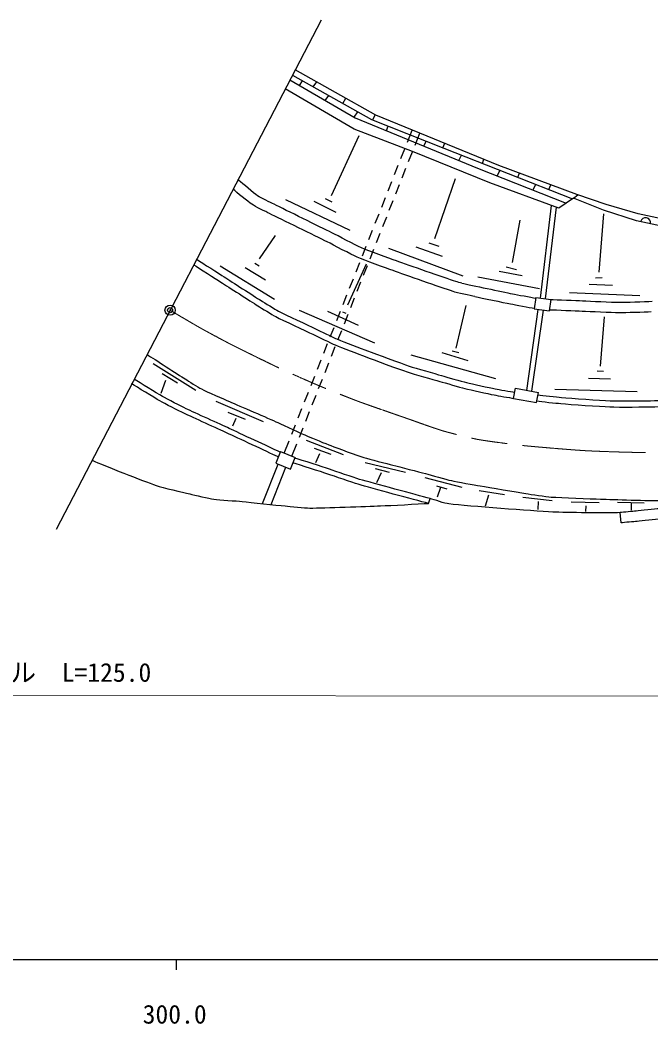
# Model space of a CAD drawing. Units: millimetres, scale not verified. Extents: x 40000 to 680000, y 20000 to 380000.
# Drawn here: x 352795 to 414210, y 198715 to 296529 of the extents above; entities that cross this region are included whole.
import ezdxf
from ezdxf.enums import TextEntityAlignment as Align

# ---------------------------------------------------------------- set-up
doc = ezdxf.new("R2010")
doc.units = ezdxf.units.MM
doc.header["$LTSCALE"] = 1000
doc.header["$PDMODE"] = 32
doc.header["$PDSIZE"] = 500
doc.linetypes.add('CHAIN', pattern=[18.5, 12, -1.5, 3.5, -1.5])
for name, color, linetype, lineweight in [('M-BGD', 7, 'Continuous', 25), ('M-BMK', 2, 'CHAIN', 13), ('M-BMK-SRVR', 3, 'Continuous', 25), ('M-STR-HTXT', 7, 'Continuous', 13), ('M-TTL-BAND', 7, 'Continuous', 25)]:
    doc.layers.add(name, color=color, linetype=linetype, lineweight=lineweight)
doc.layers.add('M-OTRS', color=6, linetype='Continuous')
doc.styles.add('ＭＳ ゴシック', font='')
doc.styles.get('ＭＳ ゴシック').set_extended_font_data('MS Gothic')

msp = doc.modelspace()

# ---------------------------------------------------------------- linework, layer by layer
at = {"layer": 'M-BGD'}
for p, q in [((379305, 291163), (387023, 286841)), ((379995, 290158), (380292, 290610)), ((381343, 290022), (381681, 290510)), ((382502, 288704), (382858, 289173)), ((384221, 288410), (384513, 288915)), ((385334, 287060), (385669, 287599)), ((387023, 286841), (394065, 284032)), ((387126, 286800), (387365, 287308)), ((388468, 285756), (388646, 286194)), ((390503, 284628), (390972, 285812)), ((385772, 285257), (383072, 279416)), ((391245, 284329), (391716, 285518)), ((392110, 284255), (392327, 284726)), ((389878, 283048), (390246, 283978)), ((390620, 282748), (390988, 283678)), ((393942, 284082), (394156, 284519)), ((394065, 284032), (406578, 279123)), ((395524, 282848), (395779, 283360)), ((397799, 282567), (397949, 282968)), ((389252, 281467), (389620, 282397)), ((389994, 281167), (390362, 282097)), ((399258, 281344), (399520, 281892)), ((388627, 279886), (388995, 280816)), ((395168, 281066), (393151, 275221)), ((401256, 281211), (401405, 281627)), ((389369, 279586), (389737, 280516)), ((402732, 279973), (402999, 280527)), ((404272, 280028), (404470, 280485)), ((378634, 279057), (384900, 276042)), ((381387, 278874), (383550, 277825)), ((382488, 279136), (383144, 278808)), ((388001, 278305), (388369, 279235)), ((388743, 278006), (389111, 278936)), ((406676, 279191), (407100, 279509)), ((403462, 269419), (404538, 278465)), ((403959, 269360), (405021, 278289)), ((387376, 276725), (387744, 277655)), ((388118, 276425), (388486, 277355)), ((401457, 277045), (400702, 272911)), ((409594, 277645), (409153, 271966)), ((386750, 275144), (387118, 276074)), ((377621, 275535), (376064, 273270)), ((387492, 274844), (387860, 275774)), ((386125, 273563), (386493, 274493)), ((386867, 273264), (387235, 274193)), ((388666, 274292), (395893, 271596)), ((391339, 274428), (393899, 273522)), ((392585, 274836), (393559, 274496)), ((385499, 271983), (385867, 272912)), ((372272, 272578), (377558, 269321)), ((374695, 272405), (376693, 271225)), ((375639, 272829), (376064, 272578)), ((386484, 272732), (384671, 268744)), ((386241, 271683), (386609, 272613)), ((399436, 272058), (401678, 271625)), ((400105, 272490), (401127, 272228)), ((384874, 270402), (385242, 271332)), ((385616, 270102), (385984, 271032)), ((397352, 271507), (403369, 270366)), ((408826, 271419), (409481, 271452)), ((406280, 269988), (413141, 269682)), ((408192, 270807), (410486, 270698)), ((384248, 268821), (384616, 269751)), ((384990, 268521), (385358, 269451)), ((403006, 269484), (402861, 268381)), ((403006, 269484), (404491, 269290)), ((404346, 268187), (404491, 269290)), ((379978, 268278), (387304, 265079)), ((382726, 268178), (385715, 266794)), ((383623, 267240), (383991, 268170)), ((384189, 268115), (384503, 267974)), ((396194, 268710), (395231, 264576)), ((402136, 260451), (403248, 268330)), ((402631, 260381), (403744, 268265)), ((402861, 268381), (404346, 268187)), ((384365, 266941), (384733, 267870)), ((409668, 267616), (409257, 262803)), ((382997, 265660), (383365, 266589)), ((383739, 265360), (384107, 266290)), ((382372, 264079), (382740, 265009)), ((383114, 263779), (383482, 264709)), ((393853, 264123), (396401, 263368)), ((394853, 264312), (395514, 264142)), ((381746, 262498), (382114, 263428)), ((382488, 262198), (382856, 263128)), ((390832, 263896), (399082, 261593)), ((365762, 263078), (369892, 260478)), ((408968, 262352), (409597, 262304)), ((366527, 260183), (366997, 261439)), ((366625, 262095), (368133, 261177)), ((381121, 260917), (381489, 261847)), ((381863, 260618), (382231, 261547)), ((408134, 261628), (410289, 261565)), ((380495, 259337), (380863, 260266)), ((400836, 259671), (401013, 260653)), ((401013, 260653), (403259, 260248)), ((403082, 259267), (403259, 260248)), ((404861, 260574), (412869, 260322)), ((371853, 259382), (376468, 257429)), ((381237, 259037), (381605, 259967)), ((400836, 259671), (403082, 259267)), ((373033, 258320), (374711, 257638)), ((379870, 257756), (380238, 258686)), ((380612, 257456), (380980, 258386)), ((373518, 256996), (373833, 257730)), ((379244, 256175), (379612, 257105)), ((379986, 255875), (380354, 256805)), ((378518, 254340), (378987, 255524)), ((380637, 255589), (384233, 254205)), ((378151, 254492), (377685, 253361)), ((378151, 254492), (379576, 253904)), ((379258, 254035), (379729, 255224)), ((381429, 254806), (383059, 254242)), ((377685, 253361), (379109, 252774)), ((379109, 252774), (379576, 253904)), ((381576, 253420), (381976, 254294)), ((386385, 253411), (390307, 252493)), ((376407, 249415), (377918, 253265)), ((377232, 249327), (378658, 252960)), ((387379, 252821), (388712, 252471)), ((387521, 251477), (387980, 252449)), ((392192, 251953), (395808, 251024)), ((393339, 251133), (394344, 250849)), ((393427, 250063), (393748, 251018)), ((397489, 250685), (399956, 250303)), ((392550, 249436), (392718, 249908)), ((398108, 249210), (398418, 250257)), ((401742, 250039), (404594, 249728)), ((403221, 248833), (403259, 249607)), ((406458, 249602), (409189, 249525)), ((410946, 249547), (413559, 249503)), ((412336, 248771), (412325, 249524)), ((407877, 248657), (407915, 249207)), ((411305, 247542), (411219, 248538))]:
    msp.add_line(p, q, dxfattribs=at)
for points in [[(406994, 279545), (399397, 282375), (387432, 287270), (379580, 291693)], [(379063, 290699), (385414, 287014), (397320, 282109), (405968, 278697)], [(406676, 279191), (405259, 278202), (398516, 280660), (390991, 283721), (385331, 285912), (378609, 289824)], [(443074, 278476), (439053, 277082), (437513, 276607), (435519, 276176), (432033, 275571), (427329, 275234), (423568, 275032), (419990, 275440), (412792, 276960), (409603, 278002), (406676, 279191)], [(441624, 278715), (438835, 277748), (437335, 277284), (435385, 276863), (431948, 276267), (427285, 275933), (423589, 275734), (420102, 276131), (412974, 277638), (409852, 278564), (406994, 279545)]]:
    msp.add_lwpolyline(points, dxfattribs=at)
msp.add_arc((413694, 276770), 500, 348.06927, 168.06927, dxfattribs=at)
for points, knots in [([(403215, 260007), (403669, 259947), (405037, 259801), (405493, 259764), (406439, 259688), (409279, 259473), (410228, 259440), (411094, 259410), (413696, 259428), (414563, 259451), (416135, 259493), (420852, 259648), (422420, 259766), (423166, 259822), (425382, 260201), (426121, 260317), (426839, 260429), (428991, 260772), (429704, 260908), (430164, 260995), (431537, 261303), (431987, 261433), (432879, 261692), (435526, 262566), (436410, 262851), (437354, 263155), (440187, 264057), (441125, 264380), (441963, 264668), (444454, 265599), (445284, 265909), (446133, 266225), (448669, 267197), (449517, 267514), (450055, 267714), (451677, 268294), (452216, 268494), (454196, 269229), (460126, 271458), (462108, 272185), (465475, 273421), (475594, 277076), (478961, 278311), (481067, 279083), (487367, 281446), (489472, 282223), (489946, 282398), (491374, 282905), (491852, 283069)], [0, 0, 0, 0, 1, 1, 1, 2, 2, 2, 3, 3, 3, 4, 4, 4, 5, 5, 5, 6, 6, 6, 7, 7, 7, 8, 8, 8, 9, 9, 9, 10, 10, 10, 11, 11, 11, 12, 12, 12, 13, 13, 13, 14, 14, 14, 15, 15, 15, 16, 16, 16, 16]), ([(365157, 263952), (365897, 263468), (368125, 262031), (368871, 261556), (369183, 261358), (370115, 260754), (370444, 260586), (370980, 260313), (372638, 259601), (373189, 259360), (374129, 258946), (376957, 257728), (377896, 257311), (378477, 257053), (380202, 256236), (380786, 255982), (381234, 255787), (382595, 255243), (383051, 255070), (383689, 254827), (385607, 254111), (386258, 253906), (386816, 253729), (388522, 253311), (389088, 253163), (389723, 252996), (391632, 252501), (392268, 252332), (392771, 252199), (394274, 251770), (394782, 251655), (395339, 251530), (397024, 251234), (397586, 251137), (398476, 250982), (401148, 250535), (402041, 250395), (402532, 250319), (404009, 250092), (404505, 250055), (405464, 249982), (408348, 249880), (409309, 249849), (410503, 249810), (414088, 249707), (415283, 249703), (416015, 249701), (418211, 249770), (418941, 249817), (420092, 249891), (423537, 250188), (424683, 250306), (425728, 250414), (428859, 250778), (429896, 250943), (430704, 251071), (433102, 251594), (433901, 251770), (434706, 251947), (437122, 252481), (437915, 252704), (438878, 252974), (441727, 253915), (442675, 254234), (444458, 254834), (449798, 256667), (451570, 257297), (453854, 258110), (460677, 260622), (462954, 261450), (466394, 262699), (476718, 266436), (480158, 267683), (483151, 268767), (492124, 272037), (495121, 273110), (497346, 273906), (504038, 276253), (506272, 277026), (507101, 277313), (509600, 278139), (510434, 278409), (510884, 278554), (512239, 278975), (512695, 279099), (513051, 279196), (514131, 279438), (514492, 279513), (514943, 279607), (516302, 279857), (516754, 279945), (517463, 280083), (519585, 280526), (520298, 280644), (520837, 280733), (522466, 280923), (523010, 280978), (523678, 281047), (525684, 281229), (526355, 281263), (526962, 281294), (528786, 281302), (529393, 281304), (530095, 281308), (532201, 281289), (532903, 281295), (532949, 281295), (533084, 281324), (533130, 281332), (533741, 281438), (535570, 281791), (536186, 281861), (536503, 281897), (537464, 281874), (537783, 281858), (538191, 281837), (539412, 281719), (539819, 281677), (540376, 281620), (542048, 281452), (542601, 281364), (543271, 281258), (545269, 280854), (545933, 280709), (546817, 280515), (549466, 279916), (550338, 279674), (550895, 279519), (552525, 278920), (553069, 278727), (554140, 278347), (557345, 277189), (558413, 276804), (558424, 276800), (558456, 276789), (558466, 276785)], [0, 0, 0, 0, 1, 1, 1, 2, 2, 2, 3, 3, 3, 4, 4, 4, 5, 5, 5, 6, 6, 6, 7, 7, 7, 8, 8, 8, 9, 9, 9, 10, 10, 10, 11, 11, 11, 12, 12, 12, 13, 13, 13, 14, 14, 14, 15, 15, 15, 16, 16, 16, 17, 17, 17, 18, 18, 18, 19, 19, 19, 20, 20, 20, 21, 21, 21, 22, 22, 22, 23, 23, 23, 24, 24, 24, 25, 25, 25, 26, 26, 26, 27, 27, 27, 28, 28, 28, 29, 29, 29, 30, 30, 30, 31, 31, 31, 32, 32, 32, 33, 33, 33, 34, 34, 34, 35, 35, 35, 36, 36, 36, 37, 37, 37, 38, 38, 38, 39, 39, 39, 40, 40, 40, 41, 41, 41, 42, 42, 42, 43, 43, 43, 44, 44, 44, 45, 45, 45, 45]), ([(403109, 259416), (403575, 259354), (404976, 259204), (405445, 259166), (406397, 259089), (409254, 258873), (410208, 258840), (411082, 258810), (413705, 258828), (414578, 258851), (416156, 258893), (420891, 259050), (422465, 259168), (423221, 259224), (425465, 259607), (426214, 259724), (426935, 259837), (429099, 260181), (429817, 260318), (430288, 260408), (431693, 260724), (432153, 260857), (433049, 261116), (435707, 261994), (436594, 262280), (437540, 262585), (440381, 263489), (441320, 263812), (442161, 264102), (444661, 265035), (445494, 265347), (446342, 265663), (448879, 266635), (449727, 266951), (450265, 267152), (451886, 267732), (452424, 267932), (454407, 268667), (460346, 270900), (462331, 271628), (465695, 272863), (475805, 276514), (479169, 277748), (481275, 278520), (487575, 280883), (489679, 281660), (490158, 281836), (491599, 282348), (492081, 282513)], [0, 0, 0, 0, 1, 1, 1, 2, 2, 2, 3, 3, 3, 4, 4, 4, 5, 5, 5, 6, 6, 6, 7, 7, 7, 8, 8, 8, 9, 9, 9, 10, 10, 10, 11, 11, 11, 12, 12, 12, 13, 13, 13, 14, 14, 14, 15, 15, 15, 16, 16, 16, 16]), ([(395791, 270900), (395678, 270921), (395342, 271009), (395232, 271046), (394071, 271441), (390595, 272646), (389440, 273058), (388753, 273304), (386694, 274045), (386026, 274337), (385433, 274596), (383726, 275519), (383148, 275808), (382025, 276367), (378643, 278018), (377520, 278576), (377197, 278737), (376218, 279202), (375920, 279404), (375531, 279668), (374465, 280597), (374102, 280897), (374083, 280913), (374029, 280966), (374013, 280985)], [0, 0, 0, 0, 1, 1, 1, 2, 2, 2, 3, 3, 3, 4, 4, 4, 5, 5, 5, 6, 6, 6, 7, 7, 7, 8, 8, 8, 8]), ([(532903, 281295), (532249, 281163), (530289, 280758), (529636, 280620), (528859, 280455), (526532, 279954), (525757, 279780), (525218, 279660), (523605, 279283), (523070, 279147), (522241, 278937), (519769, 278258), (518941, 278050), (518433, 277922), (516895, 277599), (516390, 277463), (516043, 277369), (515020, 277021), (514681, 276902), (514240, 276746), (512921, 276260), (512486, 276086), (511941, 275868), (510334, 275145), (509783, 274942), (509542, 274853), (508785, 274695), (508536, 274631), (508149, 274532), (506994, 274221), (506607, 274126), (506261, 274042), (505213, 273829), (504870, 273733), (504441, 273613), (503170, 273195), (502751, 273045), (501966, 272764), (499629, 271869), (498847, 271578), (498146, 271318), (496037, 270554), (495337, 270292), (494835, 270103), (493337, 269510), (492834, 269322), (491918, 268980), (489160, 267976), (488243, 267639), (486176, 266878), (479983, 264582), (477914, 263829), (475715, 263029), (469106, 260660), (466902, 259873), (465901, 259515), (462892, 258465), (461893, 258103), (460193, 257488), (455109, 255596), (453405, 254992), (451654, 254370), (446377, 252572), (444618, 251973), (444584, 251961), (444478, 251940), (444443, 251936), (443670, 251841), (441350, 251567), (440577, 251477), (439449, 251345), (436066, 250943), (434937, 250822), (433894, 250710), (430759, 250419), (429715, 250312), (428456, 250183), (424681, 249758), (423420, 249641), (422406, 249548), (419359, 249351), (418345, 249262), (417682, 249204), (415700, 248980), (415038, 248911), (414585, 248863), (413224, 248724), (412771, 248680), (412461, 248650), (411530, 248565), (411219, 248538)], [0, 0, 0, 0, 1, 1, 1, 2, 2, 2, 3, 3, 3, 4, 4, 4, 5, 5, 5, 6, 6, 6, 7, 7, 7, 8, 8, 8, 9, 9, 9, 10, 10, 10, 11, 11, 11, 12, 12, 12, 13, 13, 13, 14, 14, 14, 15, 15, 15, 16, 16, 16, 17, 17, 17, 18, 18, 18, 19, 19, 19, 20, 20, 20, 21, 21, 21, 22, 22, 22, 23, 23, 23, 24, 24, 24, 25, 25, 25, 26, 26, 26, 27, 27, 27, 28, 28, 28, 29, 29, 29, 30, 30, 30, 30]), ([(397056, 269593), (396627, 269659), (395358, 269958), (394945, 270089), (393766, 270463), (390268, 271700), (389103, 272117), (388404, 272367), (386306, 273123), (385625, 273421), (385024, 273683), (383289, 274620), (382702, 274913), (381579, 275472), (378196, 277121), (377074, 277682), (376727, 277854), (375678, 278362), (375357, 278578), (374967, 278840), (373869, 279732), (373532, 280061)], [0, 0, 0, 0, 1, 1, 1, 2, 2, 2, 3, 3, 3, 4, 4, 4, 5, 5, 5, 6, 6, 6, 7, 7, 7, 7]), ([(370025, 273197), (370556, 272856), (372147, 271835), (372677, 271495), (373393, 271036), (375535, 269654), (376254, 269201), (376592, 268988), (377607, 268347), (377962, 268163), (378670, 267796), (380840, 266794), (381560, 266451), (381992, 266246), (383278, 265613), (383717, 265425), (384290, 265181), (386033, 264513), (386616, 264294), (387427, 263991), (389863, 263087), (390684, 262813), (391307, 262606), (393203, 262073), (393834, 261892), (394316, 261753), (395762, 261336), (396248, 261215), (396806, 261076), (398492, 260709), (399056, 260595), (399428, 260519), (400551, 260331), (400925, 260265), (400929, 260264), (400939, 260262), (400943, 260262)], [0, 0, 0, 0, 1, 1, 1, 2, 2, 2, 3, 3, 3, 4, 4, 4, 5, 5, 5, 6, 6, 6, 7, 7, 7, 8, 8, 8, 9, 9, 9, 10, 10, 10, 11, 11, 11, 12, 12, 12, 12]), ([(508972, 273708), (508934, 273700), (508822, 273672), (508784, 273662), (508396, 273562), (507234, 273250), (506845, 273155), (506505, 273072), (505476, 272864), (505140, 272770), (504724, 272654), (503494, 272249), (503088, 272103), (502305, 271823), (499975, 270930), (499195, 270641), (498495, 270381), (496388, 269618), (495689, 269355), (495186, 269167), (493687, 268574), (493184, 268386), (492267, 268043), (489507, 267038), (488588, 266700), (486521, 265939), (480326, 263642), (478256, 262889), (476056, 262089), (469443, 259719), (467238, 258931), (466239, 258574), (463232, 257524), (462233, 257163), (460532, 256548), (455445, 254655), (453740, 254050), (451986, 253427), (446703, 251623), (444941, 251026), (444868, 251001), (444641, 250953), (444564, 250943), (443791, 250845), (441467, 250574), (440693, 250484), (439563, 250351), (436175, 249949), (435044, 249828), (434000, 249716), (430862, 249425), (429818, 249318), (428556, 249188), (424775, 248762), (423512, 248646), (422497, 248552), (419447, 248354), (418432, 248266), (417772, 248208), (415800, 247985), (415142, 247916), (414687, 247869), (413323, 247729), (412868, 247685), (412555, 247654), (411618, 247569), (411305, 247542)], [0, 0, 0, 0, 1, 1, 1, 2, 2, 2, 3, 3, 3, 4, 4, 4, 5, 5, 5, 6, 6, 6, 7, 7, 7, 8, 8, 8, 9, 9, 9, 10, 10, 10, 11, 11, 11, 12, 12, 12, 13, 13, 13, 14, 14, 14, 15, 15, 15, 16, 16, 16, 17, 17, 17, 18, 18, 18, 19, 19, 19, 20, 20, 20, 21, 21, 21, 22, 22, 22, 22]), ([(369701, 272692), (370232, 272351), (371823, 271330), (372353, 270990), (373069, 270530), (375214, 269147), (375934, 268693), (376281, 268475), (377322, 267819), (377686, 267630), (378397, 267262), (380579, 266253), (381303, 265909), (381738, 265702), (383038, 265063), (383482, 264873), (384059, 264627), (385818, 263953), (386405, 263733), (387220, 263427), (389670, 262519), (390496, 262244), (391123, 262035), (393033, 261498), (393668, 261315), (394155, 261175), (395613, 260755), (396104, 260633), (396667, 260493), (398368, 260122), (398936, 260007), (399314, 259930), (400455, 259729), (400836, 259671)], [0, 0, 0, 0, 1, 1, 1, 2, 2, 2, 3, 3, 3, 4, 4, 4, 5, 5, 5, 6, 6, 6, 7, 7, 7, 8, 8, 8, 9, 9, 9, 10, 10, 10, 11, 11, 11, 11]), ([(395791, 270900), (396777, 270683), (399742, 270059), (400731, 269859), (401184, 269767), (402545, 269518), (403000, 269444)], [0, 0, 0, 0, 1, 1, 1, 2, 2, 2, 2]), ([(397056, 269593), (397751, 269444), (399841, 269014), (400539, 268877), (401004, 268786), (402403, 268530), (402870, 268451)], [0, 0, 0, 0, 1, 1, 1, 2, 2, 2, 2]), ([(414330, 269100), (413552, 269055), (411724, 269000), (411115, 269005), (410403, 269010), (408270, 269117), (407558, 269146), (406926, 269171), (405031, 269248), (404399, 269273)], [0, 0, 0, 0, 1, 1, 1, 2, 2, 2, 3, 3, 3, 3]), ([(414227, 268098), (413604, 268056), (411732, 268000), (411107, 268005), (410389, 268010), (408236, 268118), (407519, 268147), (406886, 268172), (404990, 268248), (404358, 268274)], [0, 0, 0, 0, 1, 1, 1, 2, 2, 2, 3, 3, 3, 3]), ([(378124, 254425), (378111, 254431), (378071, 254450), (378058, 254456), (377079, 254912), (374143, 256283), (373163, 256737), (372325, 257125), (369799, 258266), (368966, 258664), (368495, 258889), (367099, 259597), (366645, 259855), (366086, 260174), (364442, 261189), (363907, 261547)], [0, 0, 0, 0, 1, 1, 1, 2, 2, 2, 3, 3, 3, 4, 4, 4, 5, 5, 5, 5]), ([(377933, 253962), (377915, 253971), (377863, 253995), (377845, 254004), (376867, 254460), (373933, 255830), (372953, 256283), (372114, 256672), (369585, 257814), (368750, 258213), (368273, 258441), (366857, 259159), (366398, 259420), (365832, 259743), (364170, 260769), (363629, 261131)], [0, 0, 0, 0, 1, 1, 1, 2, 2, 2, 3, 3, 3, 4, 4, 4, 5, 5, 5, 5]), ([(359799, 253646), (361026, 253099), (364776, 251619), (366046, 251181), (366681, 250961), (368653, 250522), (369308, 250366), (369777, 250254), (371184, 249912), (371661, 249843), (372205, 249763), (373855, 249676), (374403, 249624), (375242, 249545), (377753, 249266), (378591, 249185), (379075, 249138), (380527, 248980), (381014, 248980), (382390, 248983), (386518, 249145), (387894, 249200), (388826, 249237), (391620, 249378), (392550, 249436)], [0, 0, 0, 0, 1, 1, 1, 2, 2, 2, 3, 3, 3, 4, 4, 4, 5, 5, 5, 6, 6, 6, 7, 7, 7, 8, 8, 8, 8]), ([(392550, 249436), (391176, 249783), (387071, 250899), (385710, 251297), (385114, 251471), (383357, 252098), (382767, 252293), (382088, 252517), (380046, 253176), (379364, 253391)], [0, 0, 0, 0, 1, 1, 1, 2, 2, 2, 3, 3, 3, 3]), ([(411219, 248538), (409907, 248495), (405967, 248528), (404656, 248594), (402628, 248697), (396553, 249157), (394535, 249379), (394159, 249420), (393083, 249808), (392718, 249908), (391346, 250287), (387217, 251378), (385850, 251777), (385257, 251950), (383511, 252574), (382924, 252768), (382252, 252990), (380230, 253642), (379555, 253855)], [0, 0, 0, 0, 1, 1, 1, 2, 2, 2, 3, 3, 3, 4, 4, 4, 5, 5, 5, 6, 6, 6, 6])]:
    msp.add_open_spline(points, degree=3, knots=knots, dxfattribs=at)
at = {"layer": 'M-BMK'}
msp.add_open_spline([(367399, 268263), (367990, 267899), (369787, 266842), (370392, 266502), (370989, 266166), (372798, 265195), (373408, 264885), (374350, 264406), (377197, 263007), (378154, 262558), (378886, 262214), (381106, 261235), (381851, 260922), (382614, 260600), (384920, 259674), (385696, 259384), (386631, 259036), (389461, 258061), (390403, 257732), (391112, 257485), (393231, 256717), (393951, 256504), (394628, 256303), (396686, 255790), (397381, 255663), (398250, 255503), (400880, 255165), (401759, 255072), (402952, 254947), (406538, 254648), (407735, 254577), (408793, 254514), (411974, 254402), (413035, 254402), (414439, 254401), (418653, 254510), (420057, 254573), (420942, 254612), (423596, 254793), (424474, 254912), (425513, 255054), (428595, 255678), (429624, 255875), (430346, 256014), (432512, 256430), (433230, 256592), (434264, 256826), (437355, 257574), (438378, 257851), (439926, 258269), (444551, 259594), (446083, 260068), (447038, 260363), (449875, 261345), (450812, 261693), (452152, 262191), (456146, 263750), (457466, 264298), (458637, 264784), (462090, 266383), (463264, 266861), (464886, 267522), (469799, 269393), (471444, 269996), (472806, 270496), (476926, 271899), (478295, 272378), (479519, 272806), (483190, 274095), (484412, 274528), (485651, 274967), (489362, 276299), (490600, 276741), (493152, 277652), (500799, 280413), (503362, 281294), (504021, 281520), (506036, 282080), (506706, 282272), (507309, 282445), (509118, 282954), (509724, 283115), (510173, 283234), (511526, 283568), (511979, 283672), (512674, 283831), (514765, 284285), (515463, 284430), (516254, 284594), (518632, 285069), (519427, 285216), (519961, 285314), (521565, 285593), (522104, 285653), (522998, 285752), (525690, 285962), (526589, 286011), (527336, 286053), (529580, 286112), (530329, 286108), (531193, 286104), (533787, 286029), (534650, 285973), (535395, 285925), (537621, 285676), (538362, 285588), (539352, 285470), (542319, 285102), (543303, 284946), (544196, 284805), (546862, 284304), (547743, 284101), (548863, 283844), (552196, 282951), (553305, 282647), (554632, 282283), (558601, 281150), (559921, 280760)], degree=3, knots=[0, 0, 0, 0, 1, 1, 1, 2, 2, 2, 3, 3, 3, 4, 4, 4, 5, 5, 5, 6, 6, 6, 7, 7, 7, 8, 8, 8, 9, 9, 9, 10, 10, 10, 11, 11, 11, 12, 12, 12, 13, 13, 13, 14, 14, 14, 15, 15, 15, 16, 16, 16, 17, 17, 17, 18, 18, 18, 19, 19, 19, 20, 20, 20, 21, 21, 21, 22, 22, 22, 23, 23, 23, 24, 24, 24, 25, 25, 25, 26, 26, 26, 27, 27, 27, 28, 28, 28, 29, 29, 29, 30, 30, 30, 31, 31, 31, 32, 32, 32, 33, 33, 33, 34, 34, 34, 35, 35, 35, 36, 36, 36, 37, 37, 37, 38, 38, 38, 39, 39, 39, 39], dxfattribs=at)
at = {"layer": 'M-BMK-SRVR'}
msp.add_line((382095, 296529), (356295, 246906), dxfattribs=at)
msp.add_circle((367399, 268263), 500, dxfattribs=at)
msp.add_point((367399, 268263), dxfattribs=at)
at = {"layer": 'M-OTRS'}
msp.add_point((367399, 268263), dxfattribs=at)
at = {"layer": 'M-STR-HTXT'}
msp.add_line((288064, 230803), (426281, 230636), dxfattribs=at)
at = {"layer": 'M-TTL-BAND'}
for p, q in [((40000, 205000), (579000, 205000)), ((368000, 205000), (368000, 204000))]:
    msp.add_line(p, q, dxfattribs=at)

# ---------------------------------------------------------------- texts
at = {"layer": 'M-STR-HTXT', "style": 'ＭＳ ゴシック'}
msp.add_text('ガードレール  L=125.0', height=1833, dxfattribs=at).set_placement((339345, 231499), align=Align.BOTTOM_LEFT)
at = {"layer": 'M-TTL-BAND', "style": 'ＭＳ ゴシック'}
msp.add_text('300.0', height=1833, dxfattribs=at).set_placement((367844, 198195), align=Align.BOTTOM_CENTER)

doc.saveas('drawing.dxf')
